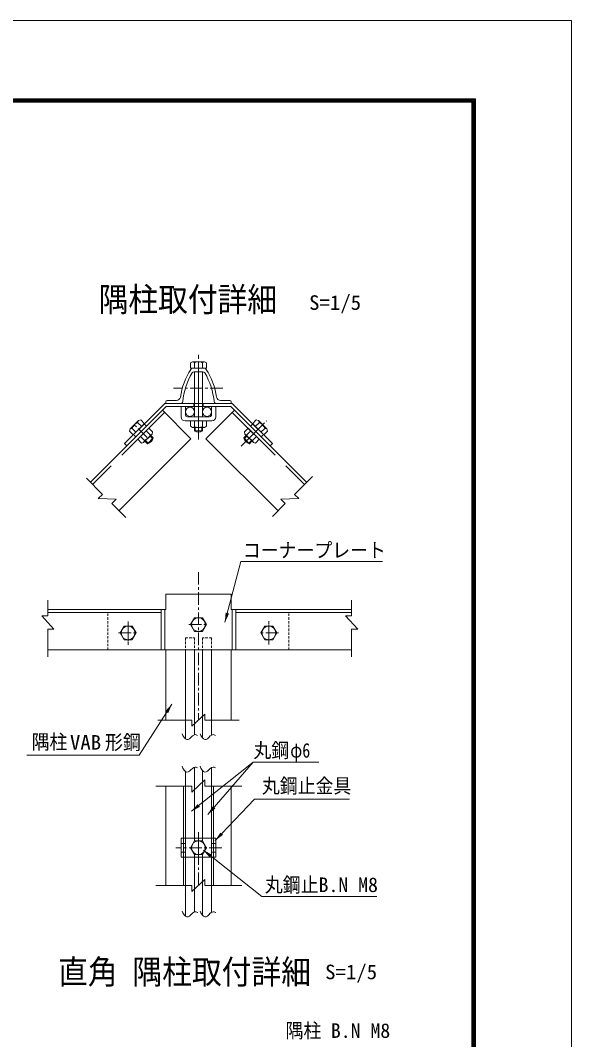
# Model space of a CAD drawing. Units: millimetres, scale not verified, with parts at other scales. Extents: x -4455 to 4455, y -3150 to 3150.
# Drawn here: x 2814 to 4455, y 116 to 3150 of the extents above; entities that cross this region are included whole.
import ezdxf
from ezdxf.enums import TextEntityAlignment as Align

# ---------------------------------------------------------------- set-up
doc = ezdxf.new("R2010")
doc.units = ezdxf.units.MM
doc.header["$LTSCALE"] = 30
for name, pattern in [('DASHED', [7.5, 6, -1.5]), ('USER1', [2, 1.25, -0.25, 0.25, -0.25]), ('USER3', [0.375, 0.25, -0.125]), ('USER5', [4.7625, 3.175, -1.5875])]:
    doc.linetypes.add(name, pattern=pattern)
doc.layers.add('0-0_7詳細', color=7, linetype='Continuous', lineweight=18)
doc.layers.add('0-E_D-TTL', color=7, linetype='Continuous', lineweight=9)
doc.styles.add('ＭＳ ゴシック', font='')
doc.styles.get('ＭＳ ゴシック').set_extended_font_data('MS Gothic')

msp = doc.modelspace()

# ---------------------------------------------------------------- linework, layer by layer
at = {"layer": '0-0_7詳細', "lineweight": 9}
for p, q in [((3326.16, 2134.06), (3320.28, 2130.67)), ((3320.28, 2130.67), (3320.28, 2114.86)), ((3326.16, 2134.06), (3361.44, 2134.06)), ((3331.8, 2130.67), (3331.8, 2114.86)), ((3355.8, 2130.67), (3355.8, 2114.86)), ((3361.44, 2134.06), (3367.32, 2130.67)), ((3367.32, 2130.67), (3367.32, 2114.86)), ((3320.28, 2114.86), (3367.32, 2114.86)), ((3343.8, 2114.86), (3321.31, 2114.86)), ((3360.59, 2114.86), (3327.02, 2114.86)), ((3331.24, 2104.36), (3356.37, 2104.36)), ((3331.8, 2104.36), (3331.8, 1970.26)), ((3355.8, 2104.36), (3355.8, 1970.26)), ((3243.3, 2009.86), (3123.82, 1890.38)), ((3444.3, 2009.86), (3243.3, 2009.86)), ((3246.3, 2014.36), (3246.3, 2009.86)), ((3291.07, 2009.86), (3246.3, 2009.86)), ((3277.97, 2018.86), (3250.8, 2018.86)), ((3396.54, 2009.86), (3441.3, 2009.86)), ((3409.64, 2018.86), (3436.8, 2018.86)), ((3441.3, 2014.36), (3441.3, 2009.86)), ((3444.3, 2009.86), (3563.79, 1890.38)), ((3247.28, 2000.26), (3022.16, 1775.14)), ((3247.28, 2000.26), (3130.61, 1883.59)), ((3321.53, 1904.8), (3236.67, 1989.65)), ((3440.33, 2000.26), (3247.28, 2000.26)), ((3366.08, 1904.8), (3450.93, 1989.65)), ((3440.33, 2000.26), (3665.45, 1775.14)), ((3440.33, 2000.26), (3557, 1883.59)), ((3165.14, 1958.85), (3140.2, 1933.91)), ((3182.88, 1949.43), (3149.61, 1916.17)), ((3163.56, 1952.46), (3174.73, 1941.29)), ((3165.14, 1958.85), (3171.7, 1960.61)), ((3171.7, 1960.61), (3182.88, 1949.43)), ((3367.32, 1957.66), (3320.28, 1957.66)), ((3320.28, 1941.79), (3320.28, 1957.66)), ((3331.8, 1940.52), (3331.8, 1957.66)), ((3355.8, 1940.52), (3355.8, 1957.66)), ((3367.32, 1941.79), (3367.32, 1957.66)), ((3515.91, 1960.61), (3504.73, 1949.43)), ((3504.73, 1949.43), (3537.99, 1916.17)), ((3524.05, 1952.46), (3512.88, 1941.29)), ((3522.47, 1958.85), (3515.91, 1960.61)), ((3522.47, 1958.85), (3547.41, 1933.91)), ((3140.2, 1933.91), (3138.44, 1927.35)), ((3138.44, 1927.35), (3149.61, 1916.17)), ((3146.58, 1935.49), (3157.76, 1924.32)), ((3162.77, 1903.02), (3196.03, 1936.28)), ((3180.42, 1893.52), (3205.53, 1918.63)), ((3200, 1916.02), (3187.88, 1928.14)), ((3207.25, 1925.06), (3196.03, 1936.28)), ((3201.46, 1914.56), (3209, 1907.02)), ((3205.53, 1918.63), (3207.25, 1925.06)), ((3326.04, 1938.46), (3320.28, 1941.79)), ((3361.56, 1938.46), (3326.04, 1938.46)), ((3331.8, 1938.46), (3331.8, 1927.8)), ((3355.8, 1927.8), (3331.8, 1927.8)), ((3355.8, 1938.46), (3355.8, 1927.8)), ((3361.56, 1938.46), (3367.32, 1941.79)), ((3486.15, 1914.56), (3478.61, 1907.02)), ((3480.35, 1925.06), (3491.58, 1936.28)), ((3482.08, 1918.63), (3480.35, 1925.06)), ((3507.19, 1893.52), (3482.08, 1918.63)), ((3487.6, 1916.02), (3499.72, 1928.14)), ((3524.84, 1903.02), (3491.58, 1936.28)), ((3541.02, 1935.49), (3529.85, 1924.32)), ((3549.17, 1927.35), (3537.99, 1916.17)), ((3547.41, 1933.91), (3549.17, 1927.35)), ((3321.53, 1904.8), (3107.01, 1690.29)), ((3130.61, 1883.59), (3123.82, 1890.38)), ((3173.99, 1891.8), (3162.77, 1903.02)), ((3183.03, 1899.05), (3170.91, 1911.17)), ((3180.42, 1893.52), (3173.99, 1891.8)), ((3184.49, 1897.59), (3192.03, 1890.05)), ((3192.03, 1890.05), (3209, 1907.02)), ((3366.08, 1904.8), (3580.59, 1690.29)), ((3495.58, 1890.05), (3478.61, 1907.02)), ((3503.12, 1897.59), (3495.58, 1890.05)), ((3504.57, 1899.05), (3516.7, 1911.17)), ((3507.19, 1893.52), (3513.62, 1891.8)), ((3513.62, 1891.8), (3524.84, 1903.02)), ((3557, 1883.59), (3563.79, 1890.38)), ((3246.3, 1441.54), (3441.3, 1441.54)), ((3246.3, 1441.54), (3246.3, 1396.54)), ((3441.3, 1441.54), (3441.3, 1396.54)), ((3246.3, 1396.54), (2895.56, 1396.54)), ((3232.7, 1396.54), (3232.7, 1276.54)), ((3243.3, 1396.54), (3243.3, 1276.54)), ((3441.3, 1396.54), (3799.91, 1396.54)), ((3444.3, 1396.54), (3444.3, 1276.54)), ((3454.91, 1396.54), (3454.91, 1276.54)), ((3232.7, 1387.54), (2895.56, 1387.54)), ((3454.91, 1387.54), (3797.66, 1387.54)), ((3271.72, 1276.54), (2895.56, 1276.54)), ((3246.3, 1276.54), (3246.3, 1066.88)), ((3246.3, 1276.54), (3441.3, 1276.54)), ((3304.85, 1276.54), (3304.85, 1010.99)), ((3331.85, 1276.54), (3331.85, 1023.37)), ((3355.75, 1276.54), (3355.75, 1013.76)), ((3382.75, 1276.54), (3382.75, 1022.37)), ((3418.14, 1276.54), (3799.91, 1276.54)), ((3441.3, 1276.54), (3441.3, 1066.88)), ((3304.85, 715.62), (3304.85, 914.56)), ((3331.85, 715.62), (3331.85, 926.94)), ((3355.75, 715.62), (3355.75, 917.33)), ((3382.75, 715.62), (3382.75, 925.94)), ((3246.3, 870.8), (3246.3, 574.67)), ((3298.8, 870.8), (3298.8, 574.67)), ((3388.8, 870.8), (3388.8, 574.67)), ((3441.3, 870.8), (3441.3, 574.67)), ((3395.4, 715.62), (3292.2, 715.62)), ((3292.2, 715.62), (3292.2, 658.62)), ((3395.4, 715.62), (3395.4, 658.62)), ((3395.4, 658.62), (3292.2, 658.62)), ((3304.85, 658.62), (3304.85, 483.31)), ((3331.85, 658.62), (3331.85, 495.69)), ((3355.75, 658.62), (3355.75, 486.08)), ((3382.75, 658.62), (3382.75, 494.69))]:
    msp.add_line(p, q, dxfattribs=at)
at = {"layer": '0-0_7詳細', "color": 1, "linetype": 'USER1'}
for p, q in [((3343.8, 1902.41), (3343.8, 2154.19)), ((3343.8, 2132.88), (3343.8, 1974.3)), ((3343.8, 2117.66), (3343.8, 1986.04)), ((3343.8, 2085.68), (3343.8, 1938.36)), ((3343.8, 2070.59), (3343.8, 1938.36)), ((3416.35, 2055.16), (3269.62, 2055.16)), ((3343.8, 1981.53), (3343.8, 1947.15)), ((3190.76, 1908.29), (3149.59, 1949.46)), ((3190.76, 1908.29), (3149.59, 1949.46)), ((3471.26, 1882.7), (3546.24, 1957.69)), ((3496.85, 1908.29), (3538.02, 1949.46)), ((3496.85, 1908.29), (3538.02, 1949.46)), ((3343.8, 1507.8), (3343.8, 1066.88)), ((3134.33, 1360.72), (3134.33, 1291.33)), ((3134.33, 1350.5), (3134.33, 1302.67)), ((3315.24, 1351.54), (3372.36, 1351.54)), ((3553.28, 1292.35), (3553.28, 1361.74)), ((3553.28, 1302.58), (3553.28, 1350.41)), ((3105.77, 1326.54), (3162.89, 1326.54)), ((3581.84, 1326.54), (3524.72, 1326.54)), ((3343.8, 733.53), (3343.8, 574.67)), ((3343.8, 725.26), (3343.8, 648.68)), ((3413.35, 687.12), (3276, 687.12))]:
    msp.add_line(p, q, dxfattribs=at)
at = {"layer": '0-0_7詳細', "color": 1, "linetype": 'USER3'}
for p, q in [((3330.3, 2009.86), (3330.3, 2000.26)), ((3357.3, 2009.86), (3357.3, 2000.26)), ((3188.94, 1941.93), (3182.16, 1948.71)), ((3188.94, 1941.93), (3182.16, 1948.71)), ((3498.66, 1941.93), (3505.45, 1948.71)), ((3498.66, 1941.93), (3505.45, 1948.71)), ((3157.12, 1910.11), (3150.34, 1916.89)), ((3157.12, 1910.11), (3150.34, 1916.89)), ((3530.48, 1910.11), (3537.27, 1916.89)), ((3530.48, 1910.11), (3537.27, 1916.89))]:
    msp.add_line(p, q, dxfattribs=at)
at = {"layer": '0-0_7詳細', "color": 3, "linetype": 'DASHED'}
for p, q in [((3243.04, 1983.29), (3028.53, 1768.78)), ((3444.57, 1983.29), (3659.08, 1768.78))]:
    msp.add_line(p, q, dxfattribs=at)
at = {"layer": '0-0_7詳細', "color": 3}
for p, q in [((3292.2, 2000.26), (3292.2, 1969.66)), ((3304.8, 2000.26), (3292.2, 2000.26)), ((3304.8, 2000.26), (3304.8, 1976.26)), ((3382.8, 2000.26), (3382.8, 1976.26)), ((3395.4, 2000.26), (3382.8, 2000.26)), ((3395.4, 2000.26), (3395.4, 1969.66)), ((3383.4, 1957.66), (3304.2, 1957.66)), ((3376.8, 1970.26), (3310.8, 1970.26))]:
    msp.add_line(p, q, dxfattribs=at)
at = {"layer": '0-0_7詳細', "color": 1}
for p, q in [((3199.76, 1912.86), (3208.16, 1904.47)), ((3334.2, 1938.46), (3334.2, 1926.59)), ((3353.4, 1938.46), (3353.4, 1926.59)), ((3487.85, 1912.86), (3479.45, 1904.47)), ((3186.19, 1899.29), (3194.58, 1890.89)), ((3501.42, 1899.29), (3493.03, 1890.89)), ((3506.23, 942.26), (3371.93, 786.17))]:
    msp.add_line(p, q, dxfattribs=at)
at = {"layer": '0-0_7詳細', "color": 4}
for p, q in [((3629.39, 1739.09), (3682.83, 1792.52)), ((3058.21, 1739.09), (3010.35, 1786.95)), ((3058.21, 1739.09), (3045.49, 1726.36)), ((3629.39, 1739.09), (3642.12, 1726.36)), ((3045.49, 1726.36), (3098.36, 1724.4)), ((3085.63, 1711.67), (3098.36, 1724.4)), ((3085.63, 1711.67), (3127.48, 1669.83)), ((3601.98, 1711.67), (3563.83, 1673.52)), ((3642.12, 1726.36), (3589.25, 1724.4)), ((3601.98, 1711.67), (3589.25, 1724.4)), ((2895.56, 1377.04), (2895.56, 1424.56)), ((3799.91, 1377.04), (3799.91, 1424.56)), ((2877.56, 1377.04), (2913.56, 1338.27)), ((2895.56, 1377.04), (2877.56, 1377.04)), ((3781.91, 1377.04), (3817.91, 1338.27)), ((3799.91, 1377.04), (3781.91, 1377.04)), ((2895.56, 1338.27), (2895.56, 1255.74)), ((2895.56, 1338.27), (2913.56, 1338.27)), ((3799.91, 1338.27), (3799.91, 1255.74)), ((3799.91, 1338.27), (3817.91, 1338.27)), ((3324.42, 1066.88), (3223.11, 1066.88)), ((3324.42, 1048.88), (3363.19, 1084.88)), ((3324.42, 1066.88), (3324.42, 1048.88)), ((3363.19, 1066.88), (3363.19, 1084.88)), ((3363.19, 1066.88), (3464.5, 1066.88)), ((3324.42, 852.8), (3363.19, 888.8)), ((3363.19, 870.8), (3363.19, 888.8)), ((3324.42, 870.8), (3217.23, 870.8)), ((3324.42, 870.8), (3324.42, 852.8)), ((3363.19, 870.8), (3473.38, 870.8)), ((3324.42, 556.67), (3363.19, 592.67)), ((3363.19, 574.67), (3363.19, 592.67)), ((3324.42, 574.67), (3217.23, 574.67)), ((3324.42, 574.67), (3324.42, 556.67)), ((3363.19, 574.67), (3473.38, 574.67))]:
    msp.add_line(p, q, dxfattribs=at)
at = {"layer": '0-0_7詳細', "color": 3, "linetype": 'USER3'}
for p, q in [((3074.33, 1384.54), (3074.33, 1276.54)), ((3613.28, 1384.54), (3613.28, 1276.54)), ((3304.85, 1311.88), (3304.85, 1276.54)), ((3304.85, 1311.88), (3331.85, 1311.88)), ((3331.85, 1311.88), (3331.85, 1276.54)), ((3382.75, 1311.88), (3355.75, 1311.88)), ((3355.75, 1311.88), (3355.75, 1276.54)), ((3382.75, 1311.88), (3382.75, 1276.54))]:
    msp.add_line(p, q, dxfattribs=at)
at = {"layer": '0-0_7詳細', "color": 1, "linetype": 'USER5'}
for p, q in [((3304.8, 699.87), (3292.2, 699.87)), ((3304.8, 715.62), (3304.8, 658.62)), ((3331.85, 715.62), (3331.85, 707.16)), ((3355.75, 715.62), (3355.75, 707.16)), ((3382.8, 715.62), (3382.8, 658.62)), ((3382.8, 699.87), (3395.4, 699.87)), ((3304.8, 674.37), (3292.2, 674.37)), ((3382.8, 674.37), (3395.4, 674.37)), ((3331.85, 667.08), (3331.85, 658.62)), ((3355.75, 667.08), (3355.75, 658.62))]:
    msp.add_line(p, q, dxfattribs=at)
at = {"layer": '0-0_7詳細', "lineweight": 9}
for points in [[(3891.33, 1539.03), (3469.99, 1539.03), (3422.61, 1358.48)], [(3701.79, 942.26), (3506.23, 942.26), (3322.88, 795.52)], [(3793.64, 831.22), (3511.1, 831.22), (3393.58, 708.72)], [(3874.9, 541.55), (3532.59, 541.55), (3358.33, 679.8)]]:
    msp.add_lwpolyline(points, dxfattribs=at)
at = {"layer": '0-0_7詳細', "color": 3}
for points in [[(3367.32, 1351.54), (3355.56, 1371.91), (3332.04, 1371.91), (3320.28, 1351.54), (3332.04, 1331.17), (3355.56, 1331.17)], [(3157.85, 1326.54), (3146.09, 1346.91), (3122.57, 1346.91), (3110.81, 1326.54), (3122.57, 1306.17), (3146.09, 1306.17)], [(3529.76, 1326.54), (3541.52, 1306.17), (3565.04, 1306.17), (3576.8, 1326.54), (3565.04, 1346.91), (3541.52, 1346.91)], [(3367.32, 687.12), (3355.56, 707.49), (3332.04, 707.49), (3320.28, 687.12), (3332.04, 666.75), (3355.56, 666.75)]]:
    msp.add_lwpolyline(points, close=True, dxfattribs=at)
at = {"layer": '0-0_7詳細', "color": 1}
msp.add_lwpolyline([(2832.35, 962.78), (3167.34, 962.78), (3264.31, 1114.22)], dxfattribs=at)
at = {"layer": '0-0_7詳細', "color": 4}
for points in [[(3295.26, 1025.96), (3297.53, 1020.83), (3301.21, 1014.81), (3305, 1010.83), (3308.91, 1008.9), (3312.93, 1009.02), (3317.07, 1011.18), (3321.32, 1015.38), (3325.55, 1019.82), (3329.62, 1022.66), (3333.54, 1023.9), (3337.29, 1023.55), (3340.89, 1021.61), (3341.26, 1021.23)], [(3348.81, 1025.96), (3351.07, 1020.83), (3354.75, 1014.81), (3358.55, 1010.83), (3362.45, 1008.9), (3366.48, 1009.02), (3370.61, 1011.18), (3374.87, 1015.38), (3379.1, 1019.82), (3383.17, 1022.66), (3387.08, 1023.9), (3390.84, 1023.55), (3394.44, 1021.61), (3394.81, 1021.23)], [(3295.26, 929.53), (3297.53, 924.4), (3301.21, 918.38), (3305, 914.4), (3308.91, 912.47), (3312.93, 912.59), (3317.07, 914.75), (3321.32, 918.96), (3325.55, 923.39), (3329.62, 926.23), (3333.54, 927.47), (3337.29, 927.12), (3340.89, 925.18), (3341.26, 924.8)], [(3348.81, 929.53), (3351.07, 924.4), (3354.75, 918.38), (3358.55, 914.4), (3362.45, 912.47), (3366.48, 912.59), (3370.61, 914.75), (3374.87, 918.96), (3379.1, 923.39), (3383.17, 926.23), (3387.08, 927.47), (3390.84, 927.12), (3394.44, 925.18), (3394.81, 924.8)], [(3295.26, 498.28), (3297.53, 493.15), (3301.21, 487.13), (3305, 483.15), (3308.91, 481.22), (3312.93, 481.34), (3317.07, 483.5), (3321.32, 487.7), (3325.55, 492.14), (3329.62, 494.98), (3333.54, 496.22), (3337.29, 495.87), (3340.89, 493.93), (3341.26, 493.55)], [(3348.81, 498.28), (3351.07, 493.15), (3354.75, 487.13), (3358.55, 483.15), (3362.45, 481.22), (3366.48, 481.34), (3370.61, 483.5), (3374.87, 487.7), (3379.1, 492.14), (3383.17, 494.98), (3387.08, 496.22), (3390.84, 495.87), (3394.44, 493.93), (3394.81, 493.55)]]:
    msp.add_lwpolyline(points, dxfattribs=at)
at = {"layer": '0-0_7詳細', "color": 3}
for centre, radius in [((3318.35, 1984.89), 13.5), ((3369.25, 1984.89), 13.5), ((3343.8, 1351.54), 20.4), ((3134.33, 1326.54), 20.4), ((3553.28, 1326.54), 20.4), ((3343.8, 687.12), 20.4)]:
    msp.add_circle(centre, radius, dxfattribs=at)
at = {"layer": '0-0_7詳細', "lineweight": 9}
for centre, radius, start, end in [((3326.47, 2128.19), 5.88, 24.94299, 92.968), ((3343.8, 2111.16), 22.91, 58.40741, 121.59259), ((3361.14, 2128.19), 5.88, 87.032, 155.05701), ((3513.6, 1992.13), 226.8, 148.30182, 170.6662), ((3513.6, 1992.13), 217.8, 150.13204, 173.91336), ((3327.02, 2107.36), 7.5, 90, 148.30182), ((3331.24, 2096.86), 7.5, 90, 150.13204), ((3356.37, 2096.86), 7.5, 29.86796, 90), ((3360.59, 2107.36), 7.5, 31.69818, 90), ((3174, 1992.13), 217.8, 6.08664, 29.86796), ((3174, 1992.13), 226.8, 9.3338, 31.69818), ((3250.8, 2014.36), 4.5, 90, 180), ((3277.97, 2030.86), 12, 270, 350.6662), ((3291.07, 2015.86), 6, 270, 353.91336), ((3396.54, 2015.86), 6, 186.08664, 270), ((3409.64, 2030.86), 12, 189.3338, 270), ((3436.8, 2014.36), 4.5, 0, 90), ((3168.87, 1930.18), 22.91, 103.40741, 166.59259), ((3169.08, 1954.48), 5.88, 132.032, 200.05701), ((3518.53, 1954.48), 5.88, 339.94299, 47.968), ((3518.74, 1930.18), 22.91, 13.40741, 76.59259), ((3144.57, 1929.97), 5.88, 69.94299, 137.968), ((3167.52, 1931.53), 36, 295.52878, 334.47122), ((3199.11, 1925.06), 9.09, 275.6618, 315), ((3326.04, 1947.55), 9.09, 270, 309.3382), ((3343.8, 1974.46), 36, 250.52878, 289.47122), ((3343.8, 1948.59), 24, 240, 300), ((3361.56, 1947.55), 9.09, 230.6618, 270), ((3488.5, 1925.06), 9.09, 225, 264.3382), ((3520.09, 1931.53), 36, 205.52878, 244.47122), ((3543.04, 1929.97), 5.88, 42.032, 110.05701), ((3173.99, 1899.94), 9.09, 315, 354.3382), ((3185.82, 1913.23), 24, 285, 345), ((3501.79, 1913.23), 24, 195, 255), ((3513.62, 1899.94), 9.09, 185.6618, 225)]:
    msp.add_arc(centre, radius, start, end, dxfattribs=at)
at = {"layer": '0-0_7詳細', "color": 3}
for centre, radius, start, end in [((3310.8, 1976.26), 6, 180, 270), ((3376.8, 1976.26), 6, 270, 0), ((3304.2, 1969.66), 12, 180, 270), ((3383.4, 1969.66), 12, 270, 0)]:
    msp.add_arc(centre, radius, start, end, dxfattribs=at)
at = {"layer": '0-0_7詳細'}
for points in [[(3422.1, 1356.54), (3424.68, 1386.88), (3434.76, 1384.24)], [(3321.31, 794.27), (3341.48, 817.09), (3347.99, 808.95)], [(3392.2, 707.28), (3409.2, 732.54), (3416.72, 725.32)], [(3356.76, 681.05), (3383.5, 666.48), (3377.03, 658.32)]]:
    msp.add_solid(points, dxfattribs=at)
at = {"layer": '0-0_7詳細', "color": 1}
for points in [[(3265.39, 1115.9), (3253.6, 1087.83), (3244.83, 1093.45)], [(3370.63, 784.65), (3386.24, 810.79), (3394.14, 803.99)]]:
    msp.add_solid(points, dxfattribs=at)
at = {"layer": '0-E_D-TTL', "color": 2, "lineweight": 18}
msp.add_lwpolyline([(-4454.85, 3150.21), (4454.85, 3150.21), (4454.85, -3150.21), (-4454.85, -3150.21)], close=True, dxfattribs=at)
at = {"layer": '0-E_D-TTL'}
for points in [[(-4168.47, 2916.87), (4168.47, 2916.87), (4168.47, -2916.87), (-4168.47, -2916.87)], [(-4165.81, 2914.21), (4165.81, 2914.21), (4165.81, -2914.21), (-4165.81, -2914.21)], [(-4163.16, 2911.56), (4163.16, 2911.56), (4163.16, -2911.56), (-4163.16, -2911.56)], [(-4160.51, 2908.91), (4160.51, 2908.91), (4160.51, -2908.91), (-4160.51, -2908.91)], [(-4157.86, 2906.26), (4157.86, 2906.26), (4157.86, -2906.26), (-4157.86, -2906.26)]]:
    msp.add_lwpolyline(points, close=True, dxfattribs=at)

# ---------------------------------------------------------------- texts
at = {"layer": '0-0_7詳細', "style": 'ＭＳ ゴシック', "width": 0.9}
for s, height, p in [('隅柱取付詳細', 72.14, (3046.39, 2261.67)), ('直角 隅柱取付詳細', 72.16, (2925.89, 259.87))]:
    msp.add_text(s, height=height, dxfattribs=at).set_placement(p, align=Align.BOTTOM_LEFT)
at = {"layer": '0-0_7詳細', "color": 3, "style": 'ＭＳ ゴシック'}
for s, width, p in [('S=1/5', 1.05, (3673.17, 2275.37)), ('コーナープレート', 0.9, (3476.04, 1538.14)), ('隅柱', 0.9, (2847.03, 967.69)), ('VAB', 1.05, (2961.1, 966.16)), ('形鋼', 0.9, (3065.67, 966.34)), ('丸鋼', 0.9, (3507.49, 942.41)), ('φ6', 0.8, (3617.01, 942.41)), ('丸鋼止金具', 0.9, (3532.81, 836.62)), ('丸鋼止', 0.9, (3541.61, 542.2)), ('S=1/5', 1.05, (3720.94, 282.66)), ('隅柱', 0.9, (3603.16, 108.03))]:
    msp.add_text(s, height=43.33, dxfattribs=dict(at, width=width)).set_placement(p, align=Align.BOTTOM_LEFT)
for p in [(3701.35, 542.2), (3737.98, 108.03)]:
    msp.add_text('B.N M8', height=43.33, dxfattribs=at).set_placement(p, align=Align.BOTTOM_LEFT)

doc.saveas('drawing.dxf')
